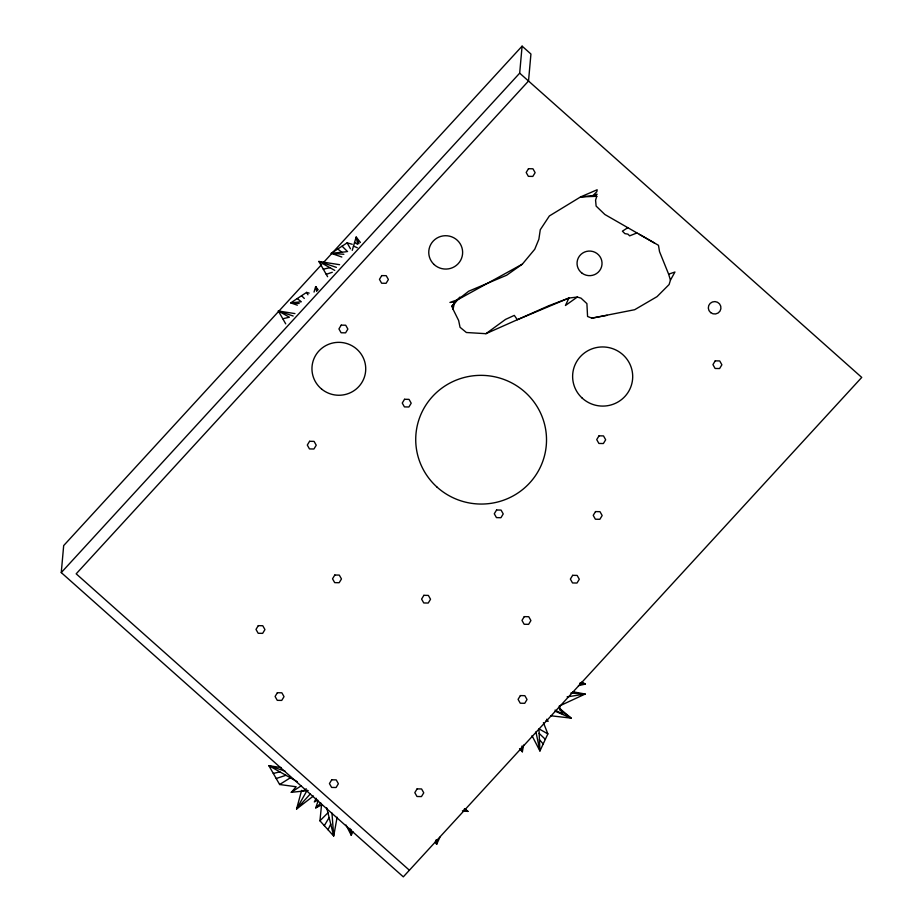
<?xml version="1.0" encoding="UTF-8"?>
<svg xmlns="http://www.w3.org/2000/svg" width="923" height="923" viewBox="0 0 923 923"><rect width="100%" height="100%" fill="white"/><g stroke="black" fill="none" stroke-linecap="round" stroke-linejoin="round"><path stroke-width="1.38" d="M409.385 870.227L76.182 573.829L528.521 81.016L530.933 54.007L522.095 46.15L519.684 73.159L861.736 377.415L403.316 876.85L61.264 572.595L63.675 545.585L321.596 264.589M337.126 817.213L333.699 836.019L319.946 820.812L321.539 804.914L315.758 807.89L317.95 801.349M523.572 745.08L522.349 751.795L519.522 748.668M453.043 309.228L451.855 306.228L457.9 299.629L468.769 291.183L506.692 275.204L522.349 264.14L534.752 249.256L538.87 239.253L540.267 229.758L549.381 215.947L580.567 196.934L592.981 195.572L596.777 196.299L595.577 200.164L596.12 206.083L604.877 214.505L658.468 245.299L659.53 251.644L668.633 274.177L674.944 272.02L670.444 280.154L669.106 284.538L657.049 296.629L634.666 309.713L591.897 318.147L587.57 316.485L586.901 303.621L581.052 298.175L577.313 297.044L568.926 298.06L548.747 305.755L485.925 333.688L466.392 332.511L460.046 327.284L458.65 320.535L453.043 309.228L454.543 302.49L459.954 297.056M301.625 790.353L296.583 808.986L313.428 795.995M314.039 292.072L315.654 286.591L318.216 289.845M352.24 250.364L356.163 237.049L360.431 242.461M352.909 831.692L351.271 835.211L345.998 825M439.913 837.242L436.648 844.28L435.333 841.718M543.416 722.674L547.858 733.889L539.932 750.987L532.017 735.677M328.034 829.754L330.746 824.101M316.174 798.28L314.339 801.937L317.812 800.16M307.209 790.226L296.583 808.986L310.405 793.838M324.319 825.647L329.13 817.582M451.855 306.228L455.57 301.971L449.939 302.432L457.9 299.629L522.349 264.14M308.178 790.573L291.287 792.326L296.179 786.754L279.646 784.515L268.858 765.663L281.296 767.613M323.546 262.467L522.095 46.15M61.264 572.595L519.684 73.159M319.946 820.812L327.942 812.782M315.758 807.89L320.823 803.033M594.874 195.93L597.066 194.222L592.981 195.572L596.835 191.696L597.169 189.757L580.567 196.934L596.777 196.299M485.925 333.688L505.516 319.416L514.307 315.389L517.33 319.727L568.926 298.06L565.441 305.49L577.313 297.044M302.975 791.115L306.309 788.83M352.217 244.272L347.117 242.853L331.23 253.317L341.833 257.032M309.159 293.11L306.598 292.395L290.722 302.871L297.344 305.19M291.287 792.326L301.394 785.681M627.79 227.704L622.402 231.177L624.883 233.623L627.928 234.142L629.671 235.85L636.916 232.954M279.646 784.515L290.364 777.789M326.223 274.304L332.292 272.285M276.208 778.516L285.922 775.285M323.304 269.204L329.903 267.67M282.796 318.758L289.384 317.212L278.354 310.993L285.703 323.846M273.3 773.428L279.888 771.882M578.444 685.639L585.378 684.105L581.894 681.912M591.897 318.147L607.115 315.32M567.114 696.877L585.17 694.038L572.871 691.754M346.437 251.737L331.23 253.317L343.864 254.275M570.818 693.081L585.17 694.038L559.2 706.107L562.707 714.01L555.011 710.11M299.144 303.505L290.722 302.871L301.29 301.763L297.252 298.556M579.863 683.493L585.378 684.105L580.117 682.893M550.662 715.752L571.175 718.129L559.419 708.264M462.435 810.786L467.903 811.409L464.696 808.721M339.595 264.693L318.862 261.451L327.596 276.704M294.933 313.589L278.354 310.993L293.179 316.012M545.862 720.851L548.158 721.313L546.728 719.213M336.387 267.382L318.862 261.451L334.726 270.393M285.034 771.143L268.858 765.663L297.241 781.666M353.486 246.118L357.282 247.733M555.311 711.287L571.175 718.129L559.5 709.729M463.934 809.702L467.903 811.409L464.396 808.894M354.547 242.53L357.697 244.307L356.163 237.049L358.966 243.58M547.858 733.889L538.951 728.835L539.932 750.987L535.928 731.87M639.327 234.338L654.58 243.095M337.772 249.014L341.81 252.221M539.147 733.404L545.331 739.323M342.064 246.176L347.59 251.621M301.544 295.729L304.313 298.452M539.424 739.623L543.186 743.95M347.117 242.853L350.486 248.795M306.598 292.395L307.947 294.772M317.327 290.514L315.654 286.591L316.67 291.426M668.633 274.177L670.444 280.154M521.368 747.826L522.349 751.795L521.922 746.061M326.707 807.833L333.699 836.019L331.968 813.071M435.794 840.184L436.648 844.28L436.464 840.011M349.852 828.381L351.271 835.211L351.028 829.523M341.233 325.138L338.926 328.911L341.106 332.765L345.583 332.857L347.879 329.084L345.71 325.219L341.233 325.138M381.741 275.596L379.445 279.369L381.626 283.223L386.091 283.303L388.398 279.531L386.218 275.677L381.741 275.596M309.586 441.298L307.29 445.071L309.47 448.924L313.935 449.005L316.243 445.232L314.062 441.379L309.586 441.298M528.487 168.713L526.179 172.486L528.36 176.339L532.836 176.42L535.132 172.647L532.963 168.794L528.487 168.713M258.302 625.644L255.994 629.417L258.175 633.282L262.651 633.363L264.947 629.59L262.778 625.736L258.302 625.644M404.551 399.278L402.255 403.051L404.424 406.905L408.901 406.985L411.208 403.213L409.027 399.359L404.551 399.278M334.818 575.017L332.522 578.79L334.691 582.644L339.168 582.725L341.475 578.952L339.295 575.098L334.818 575.017M277.385 692.712L275.089 696.484L277.258 700.338L281.734 700.419L284.03 696.646L281.861 692.792L277.385 692.712M423.888 595.323L421.592 599.096L423.761 602.961L428.237 603.042L430.545 599.269L428.364 595.416L423.888 595.323M331.738 779.808L329.43 783.581L331.611 787.434L336.087 787.515L338.383 783.742L336.214 779.889L331.738 779.808M496.586 509.992L494.278 513.765L496.459 517.618L500.935 517.711L503.231 513.938L501.062 510.073L496.586 509.992M599.027 435.829L596.72 439.602L598.9 443.455L603.377 443.536L605.673 439.763L603.504 435.91L599.027 435.829M417.104 788.877L414.808 792.649L416.988 796.503L421.453 796.584L423.761 792.811L421.58 788.957L417.104 788.877M524.276 616.633L521.98 620.406L524.149 624.26L528.625 624.34L530.921 620.568L528.752 616.714L524.276 616.633M595.52 511.584L593.224 515.357L595.393 519.222L599.869 519.303L602.165 515.53L599.996 511.677L595.52 511.584M572.652 575.329L570.356 579.102L572.525 582.955L577.002 583.036L579.309 579.263L577.129 575.41L572.652 575.329M715.233 360.847L712.937 364.62L715.106 368.473L719.582 368.554L721.89 364.781L719.709 360.928L715.233 360.847M520.387 695.584L518.08 699.357L520.26 703.222L524.737 703.303L527.033 699.53L524.864 695.677L520.387 695.584M436.925 487.009A65.406 64.345 5.1 0 0 544.962 453.839A65.406 64.345 5.1 0 0 461.5 378.257A65.406 64.345 5.1 0 0 436.925 487.009M581.986 397.917A30.044 29.571 5.1 0 0 631.874 383.495A30.044 29.571 5.1 0 0 594.112 348.144A30.044 29.571 5.1 0 0 581.986 397.917M434.052 264.486A16.949 16.683 5.1 0 0 462.181 256.294A16.949 16.683 5.1 0 0 440.825 236.403A16.949 16.683 5.1 0 0 434.052 264.486M321.562 389.021A26.894 26.455 5.1 0 0 365.323 373.469A26.894 26.455 5.1 0 0 329.638 343.91A26.894 26.455 5.1 0 0 321.562 389.021M582.194 273.289A12.495 12.299 5.1 0 0 601.969 264.682A12.495 12.299 5.1 0 0 584.455 252.106A12.495 12.299 5.1 0 0 582.194 273.289M710.652 312.609A6.311 6.207 5.1 0 0 720.875 308.801A6.311 6.207 5.1 0 0 712.383 301.983A6.311 6.207 5.1 0 0 710.652 312.609"/></g></svg>
